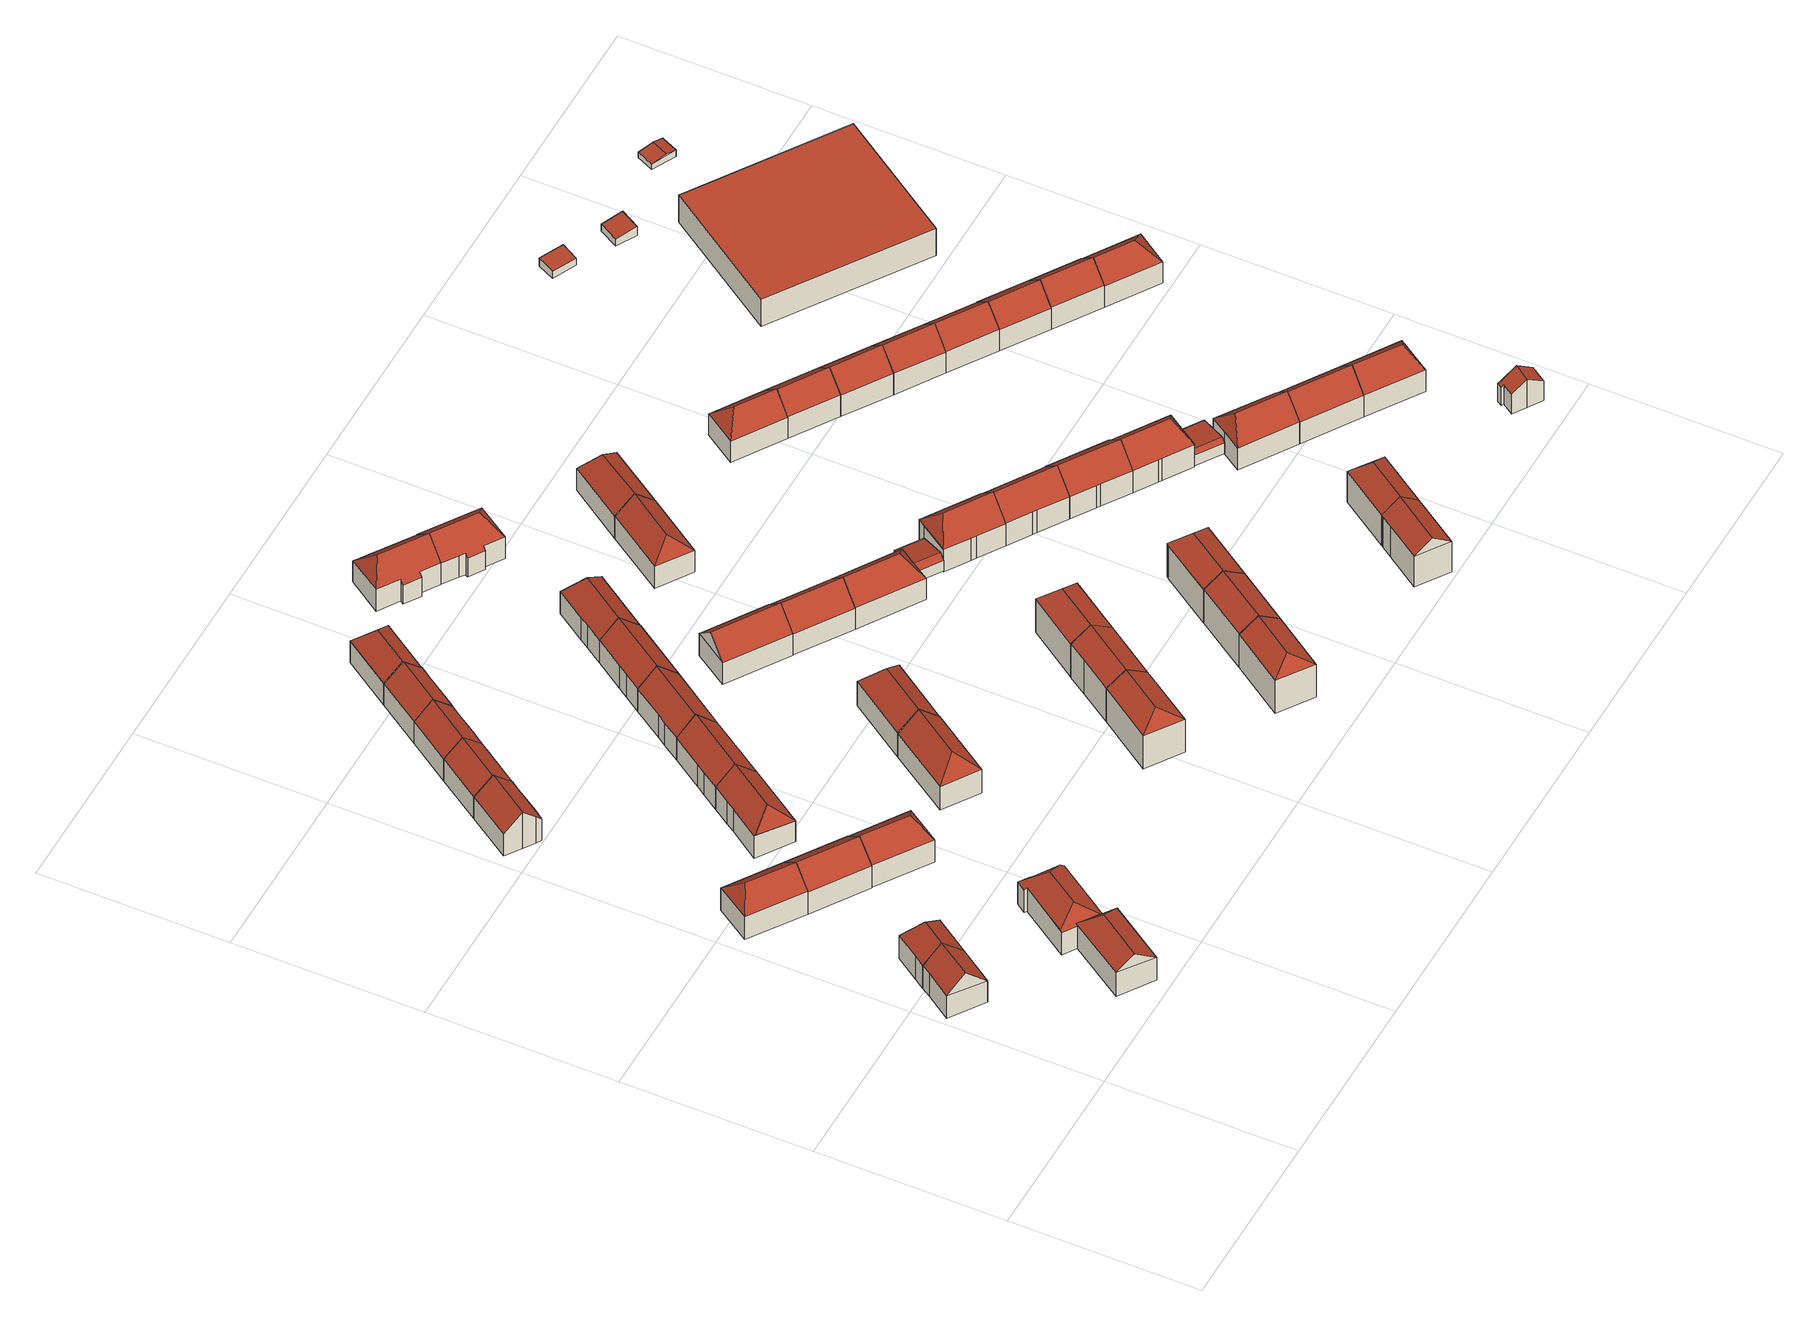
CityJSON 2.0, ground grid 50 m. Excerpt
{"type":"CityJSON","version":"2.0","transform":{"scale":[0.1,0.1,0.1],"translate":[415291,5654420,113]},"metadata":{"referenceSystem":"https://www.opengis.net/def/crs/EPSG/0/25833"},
"CityObjects":{
"building1":{"type":"Building","attributes":{"Dachtyp_tdc":"tdcFreeFormRoof","Gemeindeschluessel":14612000,"Dachneigung":43.19,"QualitaetDacherkennung":83,"Geometrietyp2DReferenz":"3000","measuredHeight":12.45,"function":"31001_9998","roofType":"5000"},"geometry":[{"type":"Solid","lod":"2","boundaries":[[[[0,1,2,3]],[[1,4,5,2]],[[4,6,7,5]],[[6,8,9,7]],[[8,10,11,9]],[[10,0,3,11]],[[10,8,12,13]],[[12,6,4,1,0,13]],[[0,10,13]],[[8,6,12]],[[3,2,5,7,9,11]]]],"semantics":{"surfaces":[{"type":"WallSurface"},{"type":"RoofSurface"},{"type":"GroundSurface"}],"values":[[0,0,0,0,0,0,1,1,0,0,2]]}}]},
"building2":{"type":"Building","attributes":{"Dachtyp_tdc":"tdcFreeFormRoof","Gemeindeschluessel":14612000,"Dachneigung":43.16,"QualitaetDacherkennung":84,"Geometrietyp2DReferenz":"3000","measuredHeight":12.58,"function":"31001_9998","roofType":"5000"},"geometry":[{"type":"Solid","lod":"2","boundaries":[[[[8,6,14,15]],[[6,16,17,14]],[[16,18,19,17]],[[18,20,21,19]],[[20,22,23,21]],[[22,8,15,23]],[[22,24,25]],[[25,24,20,18,16,6,12]],[[8,22,25,12]],[[6,8,12]],[[22,20,24]],[[15,14,17,19,21,23]]]],"semantics":{"surfaces":[{"type":"WallSurface"},{"type":"RoofSurface"},{"type":"GroundSurface"}],"values":[[0,0,0,0,0,0,1,1,1,0,0,2]]}}]},
"building3":{"type":"Building","attributes":{"Dachtyp_tdc":"tdcFreeFormRoof","Gemeindeschluessel":14612000,"Dachneigung":36.41,"QualitaetDacherkennung":85,"Geometrietyp2DReferenz":"3000","measuredHeight":11.75,"function":"31001_9998","roofType":"5000"},"geometry":[{"type":"Solid","lod":"2","boundaries":[[[[26,27,28,29]],[[27,30,31,28]],[[30,32,33,31]],[[32,34,35,33]],[[36,37,27,26]],[[36,26,34,38]],[[30,37,36,38,32]],[[30,27,37]],[[34,32,38]],[[35,29,28,31,33]],[[34,26,29,35]]]],"semantics":{"surfaces":[{"type":"WallSurface"},{"type":"RoofSurface"},{"type":"GroundSurface"}],"values":[[0,0,0,0,1,1,1,0,0,2,0]]}}]},
"building4":{"type":"Building","attributes":{"Dachtyp_tdc":"tdcHipAndGableRoof","Gemeindeschluessel":14612000,"Dachneigung":41.95,"QualitaetDacherkennung":60,"Geometrietyp2DReferenz":"3000","measuredHeight":12.26,"function":"31001_9998","roofType":"5000"},"geometry":[{"type":"Solid","lod":"2","boundaries":[[[[39,40,41,42]],[[40,43,44,41]],[[43,45,46,44]],[[45,39,42,46]],[[43,40,47]],[[39,45,48]],[[40,39,48,47]],[[45,43,47,48]],[[42,41,44,46]]]],"semantics":{"surfaces":[{"type":"WallSurface"},{"type":"RoofSurface"},{"type":"GroundSurface"}],"values":[[0,0,0,0,1,0,1,1,2]]}}]},
"building5":{"type":"Building","attributes":{"Dachtyp_tdc":"tdcFreeFormRoof","Gemeindeschluessel":14612000,"Dachneigung":36.05,"QualitaetDacherkennung":74,"Geometrietyp2DReferenz":"3000","measuredHeight":11.66,"function":"31001_9998","roofType":"5000"},"geometry":[{"type":"Solid","lod":"2","boundaries":[[[[49,50,51,52]],[[50,53,54,51]],[[53,55,28,54]],[[55,26,29,28]],[[26,56,57,29]],[[56,58,59,57]],[[58,60,61,59]],[[60,62,63,61]],[[62,64,65,63]],[[64,49,52,65]],[[50,49,64,66,67]],[[26,68,69,70,58,56]],[[64,62,60,70,69,66]],[[53,67,66,69,68,55]],[[53,50,67]],[[60,58,70]],[[26,55,68]],[[52,51,54,28,29,57,59,61,63,65]]]],"semantics":{"surfaces":[{"type":"WallSurface"},{"type":"RoofSurface"},{"type":"GroundSurface"}],"values":[[0,0,0,0,0,0,0,0,0,0,1,1,1,1,0,0,0,2]]}}]},
"building6":{"type":"Building","attributes":{"Dachtyp_tdc":"tdcGableRoof","Gemeindeschluessel":14612000,"Dachneigung":41.58,"QualitaetDacherkennung":78,"Geometrietyp2DReferenz":"3000","measuredHeight":12.24,"function":"31001_9998","roofType":"3100"},"geometry":[{"type":"Solid","lod":"2","boundaries":[[[[45,71,72,46]],[[71,73,74,72]],[[73,75,42,74]],[[75,45,46,42]],[[73,71,76]],[[45,75,48]],[[71,45,48,76]],[[75,73,76,48]],[[46,72,74,42]]]],"semantics":{"surfaces":[{"type":"WallSurface"},{"type":"RoofSurface"},{"type":"GroundSurface"}],"values":[[0,0,0,0,0,0,1,1,2]]}}]},
"building7":{"type":"Building","attributes":{"Dachtyp_tdc":"tdcGableRoof","Gemeindeschluessel":14612000,"Dachneigung":42.55,"QualitaetDacherkennung":78,"Geometrietyp2DReferenz":"3000","measuredHeight":11.86,"function":"31001_9998","roofType":"3100"},"geometry":[{"type":"Solid","lod":"2","boundaries":[[[[77,78,79,80]],[[78,81,82,79]],[[81,83,84,82]],[[83,85,86,84]],[[85,87,88,86]],[[87,89,90,88]],[[89,91,92,90]],[[91,93,94,92]],[[93,95,96,94]],[[95,77,80,96]],[[91,89,87,85]],[[85,83,81,78,77,95,93,91]],[[80,79,82,84,86,88,90,92,94,96]]]],"semantics":{"surfaces":[{"type":"WallSurface"},{"type":"RoofSurface"},{"type":"GroundSurface"}],"values":[[0,0,0,0,0,0,0,0,0,0,1,1,2]]}}]},
"building8":{"type":"Building","attributes":{"Dachtyp_tdc":"tdcHipAndGableRoof","Gemeindeschluessel":14612000,"Dachneigung":41.9,"QualitaetDacherkennung":60,"Geometrietyp2DReferenz":"3000","measuredHeight":12.21,"function":"31001_9998","roofType":"5000"},"geometry":[{"type":"Solid","lod":"2","boundaries":[[[[97,98,99,100]],[[98,101,102,99]],[[101,103,104,102]],[[103,97,100,104]],[[101,98,105]],[[97,103,106]],[[98,97,106,105]],[[103,101,105,106]],[[100,99,102,104]]]],"semantics":{"surfaces":[{"type":"WallSurface"},{"type":"RoofSurface"},{"type":"GroundSurface"}],"values":[[0,0,0,0,1,0,1,1,2]]}}]},
"building9":{"type":"Building","attributes":{"Dachtyp_tdc":"tdcFreeFormRoof","Gemeindeschluessel":14612000,"Dachneigung":42.4,"QualitaetDacherkennung":80,"Geometrietyp2DReferenz":"3000","measuredHeight":11.8,"function":"31001_9998","roofType":"5000"},"geometry":[{"type":"Solid","lod":"2","boundaries":[[[[107,93,94,96]],[[93,89,90,94]],[[89,108,109,90]],[[108,110,111,109]],[[110,112,113,111]],[[112,114,115,113]],[[114,107,96,115]],[[112,110,116,117,93,107,114]],[[117,116,108,89]],[[110,108,116]],[[89,93,117]],[[96,94,90,109,111,113,115]]]],"semantics":{"surfaces":[{"type":"WallSurface"},{"type":"RoofSurface"},{"type":"GroundSurface"}],"values":[[0,0,0,0,0,0,0,1,1,0,0,2]]}}]},
"building10":{"type":"Building","attributes":{"Dachtyp_tdc":"tdcFreeFormRoof","Gemeindeschluessel":14612000,"Dachneigung":44.13,"QualitaetDacherkennung":71,"Geometrietyp2DReferenz":"3000","measuredHeight":12.5,"function":"31001_9998","roofType":"5000"},"geometry":[{"type":"Solid","lod":"2","boundaries":[[[[118,119,120,121]],[[119,122,123,120]],[[122,124,125,123]],[[124,126,127,125]],[[128,122,119,118,129,130,131]],[[129,126,130]],[[124,122,128]],[[121,120,123,125,127,132]],[[126,129,132,127]],[[129,118,121,132]],[[126,131,130]],[[126,124,128,131]]]],"semantics":{"surfaces":[{"type":"WallSurface"},{"type":"RoofSurface"},{"type":"GroundSurface"}],"values":[[0,0,0,0,1,0,0,2,0,0,1,1]]}}]},
"building11":{"type":"Building","attributes":{"Dachtyp_tdc":"tdcFreeFormRoof","Gemeindeschluessel":14612000,"Dachneigung":41.99,"QualitaetDacherkennung":80,"Geometrietyp2DReferenz":"3000","measuredHeight":11.79,"function":"31001_9998","roofType":"5000"},"geometry":[{"type":"Solid","lod":"2","boundaries":[[[[110,133,109,111]],[[133,134,135,109]],[[134,136,137,135]],[[136,138,139,137]],[[138,140,141,139]],[[140,142,143,141]],[[142,110,111,143]],[[140,138,136,144,145,110,142]],[[145,144,134,133]],[[133,110,145]],[[136,134,144]],[[111,109,135,137,139,141,143]]]],"semantics":{"surfaces":[{"type":"WallSurface"},{"type":"RoofSurface"},{"type":"GroundSurface"}],"values":[[0,0,0,0,0,0,0,1,1,0,0,2]]}}]},
"building12":{"type":"Building","attributes":{"Dachtyp_tdc":"tdcFreeFormRoof","Gemeindeschluessel":14612000,"Dachneigung":44.69,"QualitaetDacherkennung":76,"Geometrietyp2DReferenz":"3000","measuredHeight":12.49,"function":"31001_9998","roofType":"5000"},"geometry":[{"type":"Solid","lod":"2","boundaries":[[[[146,147,148,149,122,128]],[[122,150,128]],[[151,147,146]],[[125,123,152,153,154,155]],[[150,151,146,128]],[[150,122,123,125]],[[122,149,152,123]],[[149,148,153,152]],[[148,147,154,153]],[[147,151,155,154]],[[151,150,125,155]]]],"semantics":{"surfaces":[{"type":"RoofSurface"},{"type":"WallSurface"},{"type":"GroundSurface"}],"values":[[0,1,1,2,0,1,1,1,1,1,1]]}}]},
"building13":{"type":"Building","attributes":{"Dachtyp_tdc":"tdcGableRoof","Gemeindeschluessel":14612000,"Dachneigung":42.99,"QualitaetDacherkennung":69,"Geometrietyp2DReferenz":"3000","measuredHeight":11.81,"function":"31001_9998","roofType":"3100"},"geometry":[{"type":"Solid","lod":"2","boundaries":[[[[156,157,158,159]],[[157,160,139,158]],[[160,161,137,139]],[[161,162,163,137]],[[162,134,135,163]],[[134,164,165,135]],[[164,166,167,165]],[[166,168,169,167]],[[168,170,171,169]],[[170,156,159,171]],[[166,164,134,162]],[[162,161,160,157,156,170,168,166]],[[159,158,139,137,163,135,165,167,169,171]]]],"semantics":{"surfaces":[{"type":"WallSurface"},{"type":"RoofSurface"},{"type":"GroundSurface"}],"values":[[0,0,0,0,0,0,0,0,0,0,1,1,2]]}}]},
"building14":{"type":"Building","attributes":{"Dachtyp_tdc":"tdcHipAndGableRoof","Gemeindeschluessel":14612000,"Dachneigung":44.06,"QualitaetDacherkennung":70,"Geometrietyp2DReferenz":"3000","measuredHeight":13.05,"function":"31001_9998","roofType":"5000"},"geometry":[{"type":"Solid","lod":"2","boundaries":[[[[172,173,174,175]],[[173,176,177,174]],[[176,178,179,177]],[[178,172,175,179]],[[176,173,180]],[[172,178,181]],[[173,172,181,180]],[[178,176,180,181]],[[175,174,177,179]]]],"semantics":{"surfaces":[{"type":"WallSurface"},{"type":"RoofSurface"},{"type":"GroundSurface"}],"values":[[0,0,0,0,1,0,1,1,2]]}}]},
"building15":{"type":"Building","attributes":{"Dachtyp_tdc":"tdcFreeFormRoof","Gemeindeschluessel":14612000,"Dachneigung":44.45,"QualitaetDacherkennung":88,"Geometrietyp2DReferenz":"3000","measuredHeight":12.43,"function":"31001_9998","roofType":"5000"},"geometry":[{"type":"Solid","lod":"2","boundaries":[[[[147,182,183,154]],[[182,184,185,183]],[[184,186,187,185]],[[186,188,189,187]],[[188,151,155,189]],[[151,147,154,155]],[[151,188,190,191]],[[190,186,184,182,147,191]],[[188,186,190]],[[147,151,191]],[[154,183,185,187,189,155]]]],"semantics":{"surfaces":[{"type":"WallSurface"},{"type":"RoofSurface"},{"type":"GroundSurface"}],"values":[[0,0,0,0,0,0,1,1,0,0,2]]}}]},
"building16":{"type":"Building","attributes":{"Dachtyp_tdc":"tdcFreeFormRoof","Gemeindeschluessel":14612000,"Dachneigung":43.06,"QualitaetDacherkennung":78,"Geometrietyp2DReferenz":"3000","measuredHeight":11.83,"function":"31001_9998","roofType":"5000"},"geometry":[{"type":"Solid","lod":"2","boundaries":[[[[192,193,169,171]],[[193,164,165,169]],[[164,194,195,165]],[[194,196,197,195]],[[196,198,199,197]],[[198,192,171,199]],[[194,200,196]],[[200,194,201]],[[202,200,201,164]],[[198,196,200,202,193,192]],[[194,164,201]],[[164,193,202]],[[171,169,165,195,197,199]]]],"semantics":{"surfaces":[{"type":"WallSurface"},{"type":"RoofSurface"},{"type":"GroundSurface"}],"values":[[0,0,0,0,0,0,1,1,1,1,0,0,2]]}}]},
"building17":{"type":"Building","attributes":{"Dachtyp_tdc":"tdcHipAndGableRoof","Gemeindeschluessel":14612000,"Dachneigung":44.48,"QualitaetDacherkennung":66,"Geometrietyp2DReferenz":"3000","measuredHeight":13.04,"function":"31001_9998","roofType":"5000"},"geometry":[{"type":"Solid","lod":"2","boundaries":[[[[203,204,205,179]],[[204,206,207,205]],[[206,208,175,207]],[[208,203,179,175]],[[206,204,209]],[[203,208,210]],[[204,203,210,209]],[[208,206,209,210]],[[179,205,207,175]]]],"semantics":{"surfaces":[{"type":"WallSurface"},{"type":"RoofSurface"},{"type":"GroundSurface"}],"values":[[0,0,0,0,1,0,1,1,2]]}}]},
"building18":{"type":"Building","attributes":{"Dachtyp_tdc":"tdcFreeFormRoof","Gemeindeschluessel":14612000,"Dachneigung":44.1,"QualitaetDacherkennung":76,"Geometrietyp2DReferenz":"3000","measuredHeight":12.41,"function":"31001_9998","roofType":"5000"},"geometry":[{"type":"Solid","lod":"2","boundaries":[[[[211,212,213,187]],[[212,214,215,213]],[[214,216,217,215]],[[216,218,219,217]],[[218,220,189,219]],[[220,211,187,189]],[[220,218,221,222]],[[221,216,214,212,211,222]],[[218,216,221]],[[211,220,222]],[[187,213,215,217,219,189]]]],"semantics":{"surfaces":[{"type":"WallSurface"},{"type":"RoofSurface"},{"type":"GroundSurface"}],"values":[[0,0,0,0,0,0,1,1,0,0,2]]}}]},
"building19":{"type":"Building","attributes":{"Dachtyp_tdc":"tdcHipAndGableRoof","Gemeindeschluessel":14612000,"Dachneigung":33.89,"QualitaetDacherkennung":87,"Geometrietyp2DReferenz":"3000","measuredHeight":14.54,"function":"31001_9998","roofType":"5000"},"geometry":[{"type":"Solid","lod":"2","boundaries":[[[[223,224,225,226]],[[224,227,228,225]],[[227,229,230,228]],[[224,223,231]],[[229,227,232]],[[223,229,232,231]],[[227,224,231,232]],[[230,226,225,228]],[[229,223,226,230]]]],"semantics":{"surfaces":[{"type":"WallSurface"},{"type":"RoofSurface"},{"type":"GroundSurface"}],"values":[[0,0,0,1,0,1,1,2,0]]}}]},
"building20":{"type":"Building","attributes":{"Dachtyp_tdc":"tdcGableRoof","Gemeindeschluessel":14612000,"Dachneigung":44.01,"QualitaetDacherkennung":66,"Geometrietyp2DReferenz":"3000","measuredHeight":12.33,"function":"31001_9998","roofType":"3100"},"geometry":[{"type":"Solid","lod":"2","boundaries":[[[[233,234,235,236]],[[234,237,238,235]],[[237,239,240,238]],[[239,233,236,240]],[[237,234,241]],[[233,239,242]],[[234,233,242,241]],[[239,237,241,242]],[[236,235,238,240]]]],"semantics":{"surfaces":[{"type":"WallSurface"},{"type":"RoofSurface"},{"type":"GroundSurface"}],"values":[[0,0,0,0,0,0,1,1,2]]}}]},
"building21":{"type":"Building","attributes":{"Dachtyp_tdc":"tdcHipAndGableRoof","Gemeindeschluessel":14612000,"Dachneigung":44.65,"QualitaetDacherkennung":74,"Geometrietyp2DReferenz":"3000","measuredHeight":12.46,"function":"31001_9998","roofType":"5000"},"geometry":[{"type":"Solid","lod":"2","boundaries":[[[[243,244,245,217]],[[244,246,247,245]],[[246,248,249,247]],[[248,250,251,249]],[[250,252,219,251]],[[252,253,254,219]],[[253,243,217,254]],[[250,248,255]],[[248,246,244,243,253,255]],[[253,252,250,255]],[[217,245,247,249,251,219,254]]]],"semantics":{"surfaces":[{"type":"WallSurface"},{"type":"RoofSurface"},{"type":"GroundSurface"}],"values":[[0,0,0,0,0,0,0,1,1,1,2]]}}]},
"building22":{"type":"Building","attributes":{"Dachtyp_tdc":"tdcFreeFormRoof","Gemeindeschluessel":14612000,"Dachneigung":33.87,"QualitaetDacherkennung":87,"Geometrietyp2DReferenz":"3000","measuredHeight":14.52,"function":"31001_9998","roofType":"5000"},"geometry":[{"type":"Solid","lod":"2","boundaries":[[[[229,256,228,230]],[[256,257,258,228]],[[257,259,260,258]],[[259,261,262,260]],[[261,229,230,262]],[[229,261,263,232]],[[263,259,257,256,232]],[[256,229,232]],[[261,259,263]],[[230,228,258,260,262]]]],"semantics":{"surfaces":[{"type":"WallSurface"},{"type":"RoofSurface"},{"type":"GroundSurface"}],"values":[[0,0,0,0,0,1,1,0,0,2]]}}]},
"building23":{"type":"Building","attributes":{"Dachtyp_tdc":"tdcHipAndGableRoof","Gemeindeschluessel":14612000,"Dachneigung":43.8,"QualitaetDacherkennung":72,"Geometrietyp2DReferenz":"3000","measuredHeight":12.17,"function":"31001_9998","roofType":"5000"},"geometry":[{"type":"Solid","lod":"2","boundaries":[[[[264,265,266,267]],[[265,268,269,266]],[[268,270,271,269]],[[270,272,273,271]],[[272,274,275,273]],[[274,276,277,275]],[[276,278,279,277]],[[278,280,281,279]],[[280,264,267,281]],[[276,274,282]],[[274,272,270,268,265,264,280,282]],[[280,278,276,282]],[[267,266,269,271,273,275,277,279,281]]]],"semantics":{"surfaces":[{"type":"WallSurface"},{"type":"RoofSurface"},{"type":"GroundSurface"}],"values":[[0,0,0,0,0,0,0,0,0,1,1,1,2]]}}]},
"building24":{"type":"Building","attributes":{"Dachtyp_tdc":"tdcGableRoof","Gemeindeschluessel":14612000,"Dachneigung":44.28,"QualitaetDacherkennung":80,"Geometrietyp2DReferenz":"3000","measuredHeight":12.27,"function":"31001_9998","roofType":"3100"},"geometry":[{"type":"Solid","lod":"2","boundaries":[[[[283,284,285,286]],[[284,287,288,285]],[[287,289,290,288]],[[289,283,286,290]],[[287,284,291]],[[283,289,292]],[[284,283,292,291]],[[289,287,291,292]],[[286,285,288,290]]]],"semantics":{"surfaces":[{"type":"WallSurface"},{"type":"RoofSurface"},{"type":"GroundSurface"}],"values":[[0,0,0,0,0,0,1,1,2]]}}]},
"building25":{"type":"Building","attributes":{"Dachtyp_tdc":"tdcHipAndGableRoof","Gemeindeschluessel":14612000,"Dachneigung":34.09,"QualitaetDacherkennung":87,"Geometrietyp2DReferenz":"3000","measuredHeight":14.57,"function":"31001_9998","roofType":"5000"},"geometry":[{"type":"Solid","lod":"2","boundaries":[[[[293,294,295,296]],[[294,297,298,295]],[[297,299,300,298]],[[299,293,296,300]],[[297,294,301]],[[293,299,302]],[[294,293,302,301]],[[299,297,301,302]],[[296,295,298,300]]]],"semantics":{"surfaces":[{"type":"WallSurface"},{"type":"RoofSurface"},{"type":"GroundSurface"}],"values":[[0,0,0,0,1,0,1,1,2]]}}]},
"building26":{"type":"Building","attributes":{"Dachtyp_tdc":"tdcHipAndGableRoof","Gemeindeschluessel":14612000,"Dachneigung":33.79,"QualitaetDacherkennung":78,"Geometrietyp2DReferenz":"3000","measuredHeight":14.43,"function":"31001_9998","roofType":"5000"},"geometry":[{"type":"Solid","lod":"2","boundaries":[[[[303,261,304,305]],[[261,306,307,304]],[[303,308,309]],[[306,261,310]],[[308,306,310,309]],[[261,303,309,310]],[[307,311,305,304]],[[306,308,311,307]],[[308,303,305,311]]]],"semantics":{"surfaces":[{"type":"WallSurface"},{"type":"RoofSurface"},{"type":"GroundSurface"}],"values":[[0,0,1,0,1,1,2,0,0]]}}]},
"building27":{"type":"Building","attributes":{"Dachtyp_tdc":"tdcHipAndGableRoof","Gemeindeschluessel":14612000,"Dachneigung":43.81,"QualitaetDacherkennung":78,"Geometrietyp2DReferenz":"3000","measuredHeight":12.21,"function":"31001_9998","roofType":"5000"},"geometry":[{"type":"Solid","lod":"2","boundaries":[[[[312,313,314,315]],[[313,316,317,314]],[[316,318,267,317]],[[318,319,320,267]],[[319,321,279,320]],[[321,322,323,279]],[[322,324,325,323]],[[324,326,327,325]],[[326,328,329,327]],[[328,312,315,329]],[[324,322,330]],[[322,321,319,330]],[[319,318,316,313,312,328,326,324,330]],[[315,314,317,267,320,279,323,325,327,329]]]],"semantics":{"surfaces":[{"type":"WallSurface"},{"type":"RoofSurface"},{"type":"GroundSurface"}],"values":[[0,0,0,0,0,0,0,0,0,0,1,1,1,2]]}}]},
"building28":{"type":"Building","attributes":{"Dachtyp_tdc":"tdcFreeFormRoof","Gemeindeschluessel":14612000,"Dachneigung":43.79,"QualitaetDacherkennung":69,"Geometrietyp2DReferenz":"3000","measuredHeight":12.24,"function":"31001_9998","roofType":"5000"},"geometry":[{"type":"Solid","lod":"2","boundaries":[[[[331,289,290,286]],[[289,332,333,290]],[[332,334,335,333]],[[334,336,337,335]],[[336,331,286,337]],[[334,332,338,336]],[[338,332,289,339]],[[286,290,333,335,337]],[[336,338,339,331]],[[289,331,339]]]],"semantics":{"surfaces":[{"type":"WallSurface"},{"type":"RoofSurface"},{"type":"GroundSurface"}],"values":[[0,0,0,0,0,1,1,2,1,0]]}}]},
"building29":{"type":"Building","attributes":{"Dachtyp_tdc":"tdcGableRoof","Gemeindeschluessel":14612000,"Dachneigung":33.97,"QualitaetDacherkennung":88,"Geometrietyp2DReferenz":"3000","measuredHeight":14.55,"function":"31001_9998","roofType":"3100"},"geometry":[{"type":"Solid","lod":"2","boundaries":[[[[340,341,342,300]],[[341,343,344,342]],[[343,293,296,344]],[[343,341,345]],[[340,293,302]],[[341,340,302,345]],[[293,343,345,302]],[[300,342,344,296]],[[293,340,300,296]]]],"semantics":{"surfaces":[{"type":"WallSurface"},{"type":"RoofSurface"},{"type":"GroundSurface"}],"values":[[0,0,0,0,0,1,1,2,0]]}}]},
"building30":{"type":"Building","attributes":{"Dachtyp_tdc":"tdcHipAndGableRoof","Gemeindeschluessel":14612000,"Dachneigung":43.42,"QualitaetDacherkennung":80,"Geometrietyp2DReferenz":"3000","measuredHeight":12.28,"function":"31001_9998","roofType":"5000"},"geometry":[{"type":"Solid","lod":"2","boundaries":[[[[346,347,348,349]],[[347,350,351,348]],[[350,352,353,351]],[[352,346,349,353]],[[350,347,354]],[[346,352,355]],[[347,346,355,354]],[[352,350,354,355]],[[349,348,351,353]]]],"semantics":{"surfaces":[{"type":"WallSurface"},{"type":"RoofSurface"},{"type":"GroundSurface"}],"values":[[0,0,0,0,1,0,1,1,2]]}}]},
"building31":{"type":"Building","attributes":{"Dachtyp_tdc":"tdcGableRoof","Gemeindeschluessel":14612000,"Dachneigung":12.77,"QualitaetDacherkennung":44,"Geometrietyp2DReferenz":"3000","measuredHeight":4.79,"function":"31001_9998","roofType":"3100"},"geometry":[{"type":"Solid","lod":"2","boundaries":[[[[356,357,358,359]],[[357,360,361,358]],[[360,362,363,361]],[[362,364,365,363]],[[364,366,367,365]],[[366,368,369,367]],[[368,356,359,369]],[[364,362,360,357,356]],[[356,368,366,364]],[[359,358,361,363,365,367,369]]]],"semantics":{"surfaces":[{"type":"WallSurface"},{"type":"RoofSurface"},{"type":"GroundSurface"}],"values":[[0,0,0,0,0,0,0,1,1,2]]}}]},
"building32":{"type":"Building","attributes":{"Dachtyp_tdc":"tdcFreeFormRoof","Gemeindeschluessel":14612000,"Dachneigung":34.35,"QualitaetDacherkennung":86,"Geometrietyp2DReferenz":"3000","measuredHeight":14.55,"function":"31001_9998","roofType":"5000"},"geometry":[{"type":"Solid","lod":"2","boundaries":[[[[370,371,372,373]],[[371,374,375,372]],[[374,343,344,375]],[[343,376,342,344]],[[376,370,373,342]],[[374,377,378]],[[377,379,380,381,378]],[[374,378,381,343]],[[343,381,380,376]],[[376,380,379,370]],[[370,379,377,371]],[[371,377,374]],[[373,372,375,344,342]]]],"semantics":{"surfaces":[{"type":"WallSurface"},{"type":"RoofSurface"},{"type":"GroundSurface"}],"values":[[0,0,0,0,0,1,1,1,0,0,0,0,2]]}}]},
"building33":{"type":"Building","attributes":{"Dachtyp_tdc":"tdcHipAndGableRoof","Gemeindeschluessel":14612000,"Dachneigung":43.22,"QualitaetDacherkennung":81,"Geometrietyp2DReferenz":"3000","measuredHeight":12.19,"function":"31001_9998","roofType":"5000"},"geometry":[{"type":"Solid","lod":"2","boundaries":[[[[382,383,384,353]],[[383,385,386,384]],[[385,346,349,386]],[[346,382,353,349]],[[385,383,387]],[[382,346,355]],[[383,382,355,387]],[[346,385,387,355]],[[353,384,386,349]]]],"semantics":{"surfaces":[{"type":"WallSurface"},{"type":"RoofSurface"},{"type":"GroundSurface"}],"values":[[0,0,0,0,1,0,1,1,2]]}}]},
"building34":{"type":"Building","attributes":{"Dachtyp_tdc":"tdcFreeFormRoof","Gemeindeschluessel":14612000,"Dachneigung":43.49,"QualitaetDacherkennung":65,"Geometrietyp2DReferenz":"3000","measuredHeight":12.65,"function":"31001_9998","roofType":"5000"},"geometry":[{"type":"Solid","lod":"2","boundaries":[[[[388,389,390,391]],[[389,392,393,390]],[[392,394,395,393]],[[394,396,397,395]],[[396,398,399,397]],[[398,400,401,399]],[[400,388,391,401]],[[402,388,400,403]],[[394,392,404,402,403,398,396]],[[404,389,388,402]],[[392,389,404]],[[400,398,403]],[[391,390,393,395,397,399,401]]]],"semantics":{"surfaces":[{"type":"WallSurface"},{"type":"RoofSurface"},{"type":"GroundSurface"}],"values":[[0,0,0,0,0,0,0,1,1,1,0,0,2]]}}]},
"building35":{"type":"Building","attributes":{"Dachtyp_tdc":"tdcGableRoof","Gemeindeschluessel":14612000,"Dachneigung":43.72,"QualitaetDacherkennung":67,"Geometrietyp2DReferenz":"3000","measuredHeight":12.7,"function":"31001_9998","roofType":"3100"},"geometry":[{"type":"Solid","lod":"2","boundaries":[[[[405,406,407,408]],[[406,409,410,407]],[[409,411,412,410]],[[411,413,393,412]],[[413,414,390,393]],[[414,405,408,390]],[[414,415,416,405]],[[413,411,409,406,416,415]],[[405,416,406]],[[413,415,414]],[[408,407,410,412,393,390]]]],"semantics":{"surfaces":[{"type":"WallSurface"},{"type":"RoofSurface"},{"type":"GroundSurface"}],"values":[[0,0,0,0,0,0,1,1,0,0,2]]}}]},
"building36":{"type":"Building","attributes":{"Dachtyp_tdc":"tdcFreeFormRoof","Gemeindeschluessel":14612000,"Dachneigung":36.73,"QualitaetDacherkennung":89,"Geometrietyp2DReferenz":"3000","measuredHeight":13.66,"function":"31001_9998","roofType":"5000"},"geometry":[{"type":"Solid","lod":"2","boundaries":[[[[417,418,419,420]],[[418,421,422,419]],[[421,423,424,422]],[[423,425,426,424]],[[425,427,428,426]],[[427,417,420,428]],[[427,425,429,430]],[[429,423,421,418,417,430]],[[425,423,429]],[[417,427,430]],[[420,419,422,424,426,428]]]],"semantics":{"surfaces":[{"type":"WallSurface"},{"type":"RoofSurface"},{"type":"GroundSurface"}],"values":[[0,0,0,0,0,0,1,1,0,0,2]]}}]},
"building37":{"type":"Building","attributes":{"Dachtyp_tdc":"tdcGableRoof","Gemeindeschluessel":14612000,"Dachneigung":43.91,"QualitaetDacherkennung":66,"Geometrietyp2DReferenz":"3000","measuredHeight":12.71,"function":"31001_9998","roofType":"3100"},"geometry":[{"type":"Solid","lod":"2","boundaries":[[[[431,432,407,433]],[[432,416,434,407]],[[416,435,408,434]],[[435,436,437,408]],[[436,438,439,437]],[[438,440,441,439]],[[440,442,443,441]],[[442,431,433,443]],[[438,436,435,416]],[[416,432,431,442,440,438]],[[433,407,434,408,437,439,441,443]]]],"semantics":{"surfaces":[{"type":"WallSurface"},{"type":"RoofSurface"},{"type":"GroundSurface"}],"values":[[0,0,0,0,0,0,0,0,1,1,2]]}}]},
"building38":{"type":"Building","attributes":{"Dachtyp_tdc":"tdcHipAndGableRoof","Gemeindeschluessel":14612000,"Dachneigung":36.6,"QualitaetDacherkennung":90,"Geometrietyp2DReferenz":"3000","measuredHeight":13.65,"function":"31001_9998","roofType":"5000"},"geometry":[{"type":"Solid","lod":"2","boundaries":[[[[423,444,445,424]],[[444,446,447,445]],[[446,425,426,447]],[[425,423,424,426]],[[446,444,448]],[[423,425,429]],[[444,423,429,448]],[[425,446,448,429]],[[424,445,447,426]]]],"semantics":{"surfaces":[{"type":"WallSurface"},{"type":"RoofSurface"},{"type":"GroundSurface"}],"values":[[0,0,0,0,1,0,1,1,2]]}}]},
"building39":{"type":"Building","attributes":{"Dachtyp_tdc":"tdcHipAndGableRoof","Gemeindeschluessel":14612000,"Dachneigung":43.63,"QualitaetDacherkennung":63,"Geometrietyp2DReferenz":"3000","measuredHeight":11.83,"function":"31001_9998","roofType":"5000"},"geometry":[{"type":"Solid","lod":"2","boundaries":[[[[449,450,451,452]],[[450,453,454,451]],[[453,455,456,454]],[[453,450,457]],[[449,455,458]],[[450,449,458,457]],[[455,453,457,458]],[[452,451,454,456]],[[455,449,452,456]]]],"semantics":{"surfaces":[{"type":"WallSurface"},{"type":"RoofSurface"},{"type":"GroundSurface"}],"values":[[0,0,0,1,0,1,1,2,0]]}}]},
"building40":{"type":"Building","attributes":{"Dachtyp_tdc":"tdcFreeFormRoof","Gemeindeschluessel":14612000,"Dachneigung":43.95,"QualitaetDacherkennung":67,"Geometrietyp2DReferenz":"3000","measuredHeight":12.7,"function":"31001_9998","roofType":"5000"},"geometry":[{"type":"Solid","lod":"2","boundaries":[[[[440,459,437,441]],[[459,460,461,437]],[[460,462,463,461]],[[462,464,465,463]],[[464,466,467,465]],[[466,468,469,467]],[[468,440,441,469]],[[462,470,471,472]],[[471,470,460,459,438]],[[464,472,471,438,440,468,466]],[[459,440,438]],[[464,462,472]],[[462,460,470]],[[441,437,461,463,465,467,469]]]],"semantics":{"surfaces":[{"type":"WallSurface"},{"type":"RoofSurface"},{"type":"GroundSurface"}],"values":[[0,0,0,0,0,0,0,1,1,1,0,0,0,2]]}}]},
"building41":{"type":"Building","attributes":{"Dachtyp_tdc":"tdcGableRoof","Gemeindeschluessel":14612000,"Dachneigung":42.55,"QualitaetDacherkennung":63,"Geometrietyp2DReferenz":"3000","measuredHeight":11.84,"function":"31001_9998","roofType":"3100"},"geometry":[{"type":"Solid","lod":"2","boundaries":[[[[473,474,475,456]],[[474,476,477,475]],[[476,478,452,477]],[[478,473,456,452]],[[476,474,479]],[[473,478,480]],[[474,473,480,479]],[[478,476,479,480]],[[456,475,477,452]]]],"semantics":{"surfaces":[{"type":"WallSurface"},{"type":"RoofSurface"},{"type":"GroundSurface"}],"values":[[0,0,0,0,0,0,1,1,2]]}}]},
"building42":{"type":"Building","attributes":{"Dachtyp_tdc":"tdcGableRoof","Gemeindeschluessel":14612000,"Dachneigung":10.1,"QualitaetDacherkennung":44,"Geometrietyp2DReferenz":"3000","measuredHeight":4.63,"function":"31001_9998","roofType":"3100"},"geometry":[{"type":"Solid","lod":"2","boundaries":[[[[481,482,483,484]],[[482,485,486,483]],[[485,487,488,486]],[[487,489,490,488]],[[489,491,492,490]],[[491,493,494,492]],[[493,481,484,494]],[[489,487,485,482]],[[482,481,493,491,489]],[[484,483,486,488,490,492,494]]]],"semantics":{"surfaces":[{"type":"WallSurface"},{"type":"RoofSurface"},{"type":"GroundSurface"}],"values":[[0,0,0,0,0,0,0,1,1,2]]}}]},
"building43":{"type":"Building","attributes":{"Gemeindeschluessel":14612000,"Dachtyp_tdc":"tdcHipAndGableRoof","Dachneigung":43.52,"QualitaetDacherkennung":58,"Geometrietyp2DReferenz":"3000","measuredHeight":12.4,"function":"31001_9998","roofType":"5000"},"geometry":[{"type":"Solid","lod":"2","boundaries":[[[[495,496,497,498]],[[496,499,500,497]],[[499,501,502,500]],[[501,503,504,502]],[[503,495,498,504]],[[505,506,495,507]],[[503,508,507,495]],[[505,507,508,509]],[[499,505,509,501]],[[501,509,508,503]],[[496,506,505,499]],[[495,506,496]],[[498,497,500,502,504]]]],"semantics":{"surfaces":[{"type":"WallSurface"},{"type":"RoofSurface"},{"type":"GroundSurface"}],"values":[[0,0,0,0,0,1,1,1,0,0,0,0,2]]}}]},
"building44":{"type":"Building","attributes":{"Dachtyp_tdc":"tdcGableRoof","Gemeindeschluessel":14612000,"Dachneigung":43.45,"QualitaetDacherkennung":68,"Geometrietyp2DReferenz":"3000","measuredHeight":11.84,"function":"31001_9998","roofType":"3100"},"geometry":[{"type":"Solid","lod":"2","boundaries":[[[[510,511,512,475]],[[511,513,514,512]],[[513,515,477,514]],[[515,510,475,477]],[[513,511,516]],[[510,515,517]],[[511,510,517,516]],[[515,513,516,517]],[[475,512,514,477]]]],"semantics":{"surfaces":[{"type":"WallSurface"},{"type":"RoofSurface"},{"type":"GroundSurface"}],"values":[[0,0,0,0,0,0,1,1,2]]}}]},
"building45":{"type":"Building","attributes":{"Dachtyp_tdc":"tdcGableRoof","Gemeindeschluessel":14612000,"Dachneigung":43.39,"QualitaetDacherkennung":69,"Geometrietyp2DReferenz":"3000","measuredHeight":11.83,"function":"31001_9998","roofType":"3100"},"geometry":[{"type":"Solid","lod":"2","boundaries":[[[[511,518,519,512]],[[518,520,521,519]],[[520,513,514,521]],[[513,511,512,514]],[[520,518,522]],[[511,513,523]],[[518,511,523,522]],[[513,520,522,523]],[[512,519,521,514]]]],"semantics":{"surfaces":[{"type":"WallSurface"},{"type":"RoofSurface"},{"type":"GroundSurface"}],"values":[[0,0,0,0,0,0,1,1,2]]}}]},
"building46":{"type":"Building","attributes":{"Dachtyp_tdc":"tdcGableRoof","Gemeindeschluessel":14612000,"Dachneigung":43.85,"QualitaetDacherkennung":86,"Geometrietyp2DReferenz":"3000","measuredHeight":12.37,"function":"31001_9998","roofType":"3100"},"geometry":[{"type":"Solid","lod":"2","boundaries":[[[[501,524,525,502]],[[524,526,527,525]],[[526,528,504,527]],[[528,501,502,504]],[[526,524,529]],[[501,528,530]],[[524,501,530,529]],[[528,526,529,530]],[[502,525,527,504]]]],"semantics":{"surfaces":[{"type":"WallSurface"},{"type":"RoofSurface"},{"type":"GroundSurface"}],"values":[[0,0,0,0,0,0,1,1,2]]}}]},
"building47":{"type":"Building","attributes":{"Dachtyp_tdc":"tdcGableRoof","Gemeindeschluessel":14612000,"Dachneigung":44.16,"QualitaetDacherkennung":68,"Geometrietyp2DReferenz":"3000","measuredHeight":11.86,"function":"31001_9998","roofType":"3100"},"geometry":[{"type":"Solid","lod":"2","boundaries":[[[[518,531,532,519]],[[531,533,534,532]],[[533,535,521,534]],[[535,518,519,521]],[[533,531,536]],[[518,535,522]],[[531,518,522,536]],[[535,533,536,522]],[[519,532,534,521]]]],"semantics":{"surfaces":[{"type":"WallSurface"},{"type":"RoofSurface"},{"type":"GroundSurface"}],"values":[[0,0,0,0,0,0,1,1,2]]}}]},
"building48":{"type":"Building","attributes":{"Dachtyp_tdc":"tdcHipAndGableRoof","Gemeindeschluessel":14612000,"Dachneigung":43.87,"QualitaetDacherkennung":67,"Geometrietyp2DReferenz":"3000","measuredHeight":12.33,"function":"31001_9998","roofType":"5000"},"geometry":[{"type":"Solid","lod":"2","boundaries":[[[[524,537,538,525]],[[537,539,540,538]],[[539,526,527,540]],[[526,524,525,527]],[[539,537,541]],[[524,526,529]],[[537,524,529,541]],[[526,539,541,529]],[[525,538,540,527]]]],"semantics":{"surfaces":[{"type":"WallSurface"},{"type":"RoofSurface"},{"type":"GroundSurface"}],"values":[[0,0,0,0,1,0,1,1,2]]}}]},
"building49":{"type":"Building","attributes":{"Dachtyp_tdc":"tdcGableRoof","Gemeindeschluessel":14612000,"Dachneigung":33.72,"QualitaetDacherkennung":80,"Geometrietyp2DReferenz":"3000","measuredHeight":9.25,"function":"31001_9998","roofType":"3100"},"geometry":[{"type":"Solid","lod":"2","boundaries":[[[[542,543,544,545]],[[543,546,547,544]],[[546,548,549,547]],[[548,550,551,549]],[[550,552,553,551]],[[552,554,555,553]],[[554,556,557,555]],[[556,558,559,557]],[[552,550,548,546,543,542,558]],[[558,556,554,552]],[[559,545,544,547,549,551,553,555,557]],[[558,542,545,559]]]],"semantics":{"surfaces":[{"type":"WallSurface"},{"type":"RoofSurface"},{"type":"GroundSurface"}],"values":[[0,0,0,0,0,0,0,0,1,1,2,0]]}}]},
"building50":{"type":"Building","attributes":{"Dachtyp_tdc":"tdcGableRoof","Gemeindeschluessel":14612000,"Dachneigung":42.37,"QualitaetDacherkennung":68,"Geometrietyp2DReferenz":"3000","measuredHeight":11.84,"function":"31001_9998","roofType":"3100"},"geometry":[{"type":"Solid","lod":"2","boundaries":[[[[560,561,562,532]],[[561,563,564,562]],[[563,565,534,564]],[[565,560,532,534]],[[563,561,566]],[[560,565,567]],[[561,560,567,566]],[[565,563,566,567]],[[532,562,564,534]]]],"semantics":{"surfaces":[{"type":"WallSurface"},{"type":"RoofSurface"},{"type":"GroundSurface"}],"values":[[0,0,0,0,0,0,1,1,2]]}}]},
"building51":{"type":"Building","attributes":{"Dachtyp_tdc":"tdcPolyFlatRoof","Gemeindeschluessel":14612000,"Dachneigung":5.75,"QualitaetDacherkennung":74,"Geometrietyp2DReferenz":"3000","measuredHeight":2.7,"function":"31001_9998","roofType":"2100"},"geometry":[{"type":"Solid","lod":"2","boundaries":[[[[568,569,570,571]],[[569,572,573,570]],[[572,574,575,573]],[[574,568,571,575]],[[574,572,569,568]],[[571,570,573,575]]]],"semantics":{"surfaces":[{"type":"WallSurface"},{"type":"RoofSurface"},{"type":"GroundSurface"}],"values":[[0,0,0,0,1,2]]}}]},
"building52":{"type":"Building","attributes":{"Dachtyp_tdc":"tdcGableRoof","Gemeindeschluessel":14612000,"Dachneigung":43.11,"QualitaetDacherkennung":60,"Geometrietyp2DReferenz":"3000","measuredHeight":11.85,"function":"31001_9998","roofType":"3100"},"geometry":[{"type":"Solid","lod":"2","boundaries":[[[[576,577,578,562]],[[577,579,580,578]],[[579,581,564,580]],[[581,576,562,564]],[[579,577,582]],[[576,581,583]],[[577,576,583,582]],[[581,579,582,583]],[[562,578,580,564]]]],"semantics":{"surfaces":[{"type":"WallSurface"},{"type":"RoofSurface"},{"type":"GroundSurface"}],"values":[[0,0,0,0,0,0,1,1,2]]}}]},
"building53":{"type":"Building","attributes":{"Dachtyp_tdc":"tdcPolyFlatRoof","Gemeindeschluessel":14612000,"Dachneigung":7.33,"QualitaetDacherkennung":61,"Geometrietyp2DReferenz":"3000","measuredHeight":2.99,"function":"31001_9998","roofType":"2100"},"geometry":[{"type":"Solid","lod":"2","boundaries":[[[[584,585,586,587]],[[585,588,589,586]],[[588,590,591,589]],[[590,584,587,591]],[[590,588,585,584]],[[587,586,589,591]]]],"semantics":{"surfaces":[{"type":"WallSurface"},{"type":"RoofSurface"},{"type":"GroundSurface"}],"values":[[0,0,0,0,1,2]]}}]},
"building54":{"type":"Building","attributes":{"Dachtyp_tdc":"tdcHipAndGableRoof","Gemeindeschluessel":14612000,"Dachneigung":43.48,"QualitaetDacherkennung":70,"Geometrietyp2DReferenz":"3000","measuredHeight":11.82,"function":"31001_9998","roofType":"5000"},"geometry":[{"type":"Solid","lod":"2","boundaries":[[[[592,593,594,578]],[[593,595,596,594]],[[595,597,580,596]],[[597,592,578,580]],[[595,593,598]],[[592,597,599]],[[593,592,599,598]],[[597,595,598,599]],[[578,594,596,580]]]],"semantics":{"surfaces":[{"type":"WallSurface"},{"type":"RoofSurface"},{"type":"GroundSurface"}],"values":[[0,0,0,0,1,0,1,1,2]]}}]},
"building55":{"type":"Building","attributes":{"Dachtyp_tdc":"tdcPolyFlatRoof","Gemeindeschluessel":14612000,"Dachneigung":0,"QualitaetDacherkennung":84,"Geometrietyp2DReferenz":"3000","measuredHeight":8.96,"function":"31001_3211","roofType":"1000"},"geometry":[{"type":"Solid","lod":"2","boundaries":[[[[600,601,602,603]],[[601,604,605,602]],[[604,606,607,605]],[[606,600,603,607]],[[606,604,601,600]],[[603,602,605,607]]]],"semantics":{"surfaces":[{"type":"WallSurface"},{"type":"RoofSurface"},{"type":"GroundSurface"}],"values":[[0,0,0,0,1,2]]}}]},
"building56":{"type":"Building","attributes":{"Dachtyp_tdc":"tdcGableRoof","Gemeindeschluessel":14612000,"Dachneigung":10.41,"QualitaetDacherkennung":81,"Geometrietyp2DReferenz":"3000","measuredHeight":2.56,"function":"31001_9998","roofType":"3100"},"geometry":[{"type":"Solid","lod":"2","boundaries":[[[[608,609,610,611]],[[609,612,613,610]],[[612,614,615,613]],[[614,608,611,615]],[[612,609,616]],[[608,614,617]],[[609,608,617,616]],[[614,612,616,617]],[[611,610,613,615]]]],"semantics":{"surfaces":[{"type":"WallSurface"},{"type":"RoofSurface"},{"type":"GroundSurface"}],"values":[[0,0,0,0,0,0,1,1,2]]}}]}
},
"vertices":[
[10,410,90],[55,477,90],[55,477,15],[10,410,15],[72,503,90],[72,503,15],[81,497,100],[81,497,15],[162,442,85],[162,442,15],[99,350,85],[99,350,15],[113,475,140],[51,382,140],
[81,497,14],[162,442,14],[72,503,89],[72,503,14],[91,531,89],[91,531,14],[134,595,89],[134,595,14],[224,535,85],[224,535,14],[134,595,90],[156,539,140],
[350,247,91],[408,207,89],[408,207,12],[350,247,12],[439,186,87],[439,186,12],[338,34,87],[338,34,12],[249,94,92],[249,94,12],[369,186,129],[438,187,87],[290,66,129],
[167,846,89],[29,940,89],[29,940,14],[167,846,14],[90,1032,86],[90,1032,14],[229,938,87],[229,938,14],[87,967,136],[198,892,136],
[441,411,85],[437,405,92],[437,405,12],[441,411,12],[508,356,85],[508,356,12],[408,207,85],[348,243,85],[348,243,12],[313,266,85],[313,266,12],[402,399,90],[402,399,12],[396,403,85],[396,403,12],[414,429,85],[414,429,12],[437,358,129],[499,362,93],[402,211,90],[375,266,129],[316,270,90],
[369,844,87],[369,844,14],[308,752,87],[308,752,14],[167,846,87],[338,798,136],
[163,1588,87],[121,1524,87],[121,1524,15],[163,1588,15],[104,1499,87],[104,1499,15],[92,1508,100],[92,1508,15],[62,1528,134],[62,1528,15],[20,1556,87],[20,1556,15],[97,1671,87],[97,1671,15],[139,1642,134],[139,1642,15],[169,1622,100],[169,1622,15],[181,1614,87],[181,1614,15],
[369,844,86],[508,751,86],[508,751,15],[369,844,15],[447,659,88],[447,659,15],[308,752,88],[308,752,15],[450,723,137],[338,798,137],
[181,1614,86],[175,1787,87],[175,1787,15],[259,1731,87],[259,1731,15],[241,1704,87],[241,1704,15],[200,1642,87],[200,1642,15],[217,1759,133],[139,1643,133],
[326,1118,90],[340,1140,90],[340,1140,17],[326,1118,17],[371,1185,90],[371,1185,17],[461,1124,86],[461,1124,17],[360,974,86],[360,974,17],[413,1156,142],[270,1035,91],[271,1034,92],[329,1031,142],[270,1035,17],
[175,1787,85],[252,1902,86],[252,1902,15],[325,1854,99],[325,1854,15],[336,1846,87],[336,1846,15],[319,1820,87],[319,1820,15],[279,1759,87],[279,1759,15],[294,1875,133],[216,1759,133],
[515,1308,142],[472,1336,90],[418,1255,90],[400,1229,90],[461,1124,85],[562,1276,85],[400,1229,17],[418,1255,17],[472,1336,17],[562,1276,17],
[395,1934,88],[357,1876,88],[357,1876,15],[395,1934,15],[336,1846,88],[325,1854,100],[295,1874,133],[295,1874,15],[331,2019,86],[331,2019,15],[373,1990,133],[373,1990,15],[402,1971,101],[402,1971,15],[414,1962,88],[414,1962,15],
[805,825,89],[696,662,89],[696,662,11],[805,825,11],[604,724,88],[604,724,11],[714,887,88],[714,887,11],[672,726,142],[759,856,142],
[502,1381,90],[502,1381,17],[519,1406,90],[519,1406,17],[572,1486,90],[572,1486,17],[663,1426,85],[663,1426,17],[615,1458,141],[514,1308,141],
[414,1962,86],[402,1971,100],[419,2149,86],[419,2149,15],[502,2093,86],[502,2093,15],[433,1990,86],[433,1990,15],[437,2087,134],[418,2149,87],[372,1991,134],
[714,887,90],[820,1045,90],[820,1045,11],[912,983,88],[912,983,11],[805,825,88],[843,980,142],[760,856,142],
[572,1486,91],[601,1529,91],[601,1529,17],[619,1555,91],[619,1555,17],[672,1634,91],[672,1634,17],[761,1573,86],[761,1573,17],[663,1426,86],[714,1605,141],[616,1457,141],
[1022,302,120],[930,364,121],[930,364,12],[1022,302,12],[1028,508,121],[1028,508,12],[1119,447,120],[1119,447,12],[995,364,158],[1072,478,158],
[892,1246,88],[736,1349,88],[736,1349,17],[892,1246,17],[795,1439,90],[795,1439,17],[950,1337,90],[950,1337,17],[766,1395,141],[922,1292,141],
[672,1634,90],[703,1680,90],[703,1680,17],[719,1704,90],[719,1704,17],[773,1785,90],[773,1785,17],[863,1724,85],[863,1724,17],[761,1573,85],[714,1605,142],[714,1605,17],[796,1727,142],
[1028,508,122],[1085,593,122],[1085,593,12],[1119,644,122],[1119,644,12],[1211,583,120],[1211,583,12],[1164,614,158],
[734,2073,88],[687,2104,88],[687,2104,16],[734,2073,16],[681,2096,78],[681,2096,16],[640,2123,78],[640,2123,16],[646,2132,88],[646,2132,16],[591,2168,88],[591,2168,16],[653,2259,83],[653,2259,16],[794,2165,83],[794,2165,16],[763,2117,138],[763,2117,16],[648,2194,138],
[1030,1155,87],[892,1246,87],[892,1246,18],[1030,1155,18],[950,1337,89],[950,1337,18],[1089,1245,89],[1089,1245,18],[921,1292,141],[1060,1201,141],
[1409,250,120],[1314,110,121],[1314,110,13],[1409,250,13],[1224,170,123],[1224,170,13],[1319,311,123],[1319,311,13],[1286,170,159],[1362,282,159],
[1302,719,120],[1211,583,14],[1302,719,14],[1119,644,123],[1119,644,14],[1211,780,123],[1237,725,158],[1163,615,158],[1211,780,14],
[783,2029,78],[788,2036,86],[788,2036,16],[783,2029,16],[775,2046,86],[775,2046,16],[734,2073,86],[763,2118,138],[763,2118,16],[794,2165,85],[937,2069,85],[937,2069,16],[876,1978,87],[876,1978,16],[828,2010,86],[828,2010,16],[823,2003,78],[823,2003,16],[875,2043,138],
[1030,1155,88],[1247,1142,89],[1247,1142,18],[1220,1100,88],[1220,1100,18],[1188,1051,88],[1188,1051,18],[1188,1117,141],[1060,1200,141],
[1319,311,124],[1411,448,124],[1411,448,13],[1502,388,120],[1502,388,13],[1454,419,159],
[1135,1722,86],[1032,1568,86],[1032,1568,16],[1135,1722,16],[943,1627,88],[943,1627,16],[1046,1781,89],[1046,1781,16],[1005,1627,138],[1089,1752,138],
[1227,1112,68],[1247,1142,60],[1247,1142,20],[1227,1112,20],[1268,1173,51],[1268,1173,20],[1334,1128,51],[1334,1128,20],[1295,1067,68],[1295,1067,20],[1287,1055,54],[1287,1055,20],[1220,1100,53],[1220,1100,20],
[1502,584,120],[1506,589,120],[1506,589,13],[1502,584,13],[1596,528,120],[1596,528,13],[1411,448,120],[1506,589,123],[1531,533,159],[1502,584,123],[1411,448,123],[1455,419,159],
[1046,1781,88],[1145,1929,88],[1145,1929,16],[1233,1870,86],[1233,1870,16],[1169,1873,138],
[1347,1148,92],[1485,1057,92],[1485,1057,17],[1347,1148,17],[1425,964,90],[1425,964,17],[1360,1007,90],[1360,1007,17],[1348,1015,90],[1348,1015,17],[1287,1055,90],[1287,1055,17],[1334,1128,92],[1334,1128,17],[1343,1086,144],[1287,1056,91],[1456,1012,144],
[1628,964,91],[1567,871,91],[1567,871,17],[1628,964,17],[1496,918,91],[1496,918,17],[1485,925,91],[1485,925,17],[1425,964,91],[1485,1057,91],[1456,1011,144],[1598,918,144],
[1727,64,117],[1788,155,117],[1788,155,17],[1727,64,17],[1808,184,117],[1808,184,17],[1812,190,117],[1812,190,17],[1894,135,117],[1894,135,17],[1809,8,117],[1809,8,17],[1853,163,154],[1768,36,154],
[1626,832,90],[1567,871,90],[1626,832,17],[1598,918,17],[1628,964,92],[1769,871,92],[1769,871,17],[1739,825,144],[1739,825,17],[1708,778,90],[1708,778,17],[1637,825,90],[1637,825,17],
[1902,323,118],[1902,323,17],[1983,267,117],[1983,267,17],[1923,267,154],
[1510,1567,85],[1383,1651,85],[1383,1651,16],[1510,1567,16],[1439,1736,85],[1439,1736,16],[1566,1653,85],[1566,1653,16],[1442,1673,134],[1538,1610,134],
[1769,871,90],[1907,780,90],[1907,780,17],[1895,763,90],[1895,763,17],[1845,688,90],[1845,688,17],[1774,735,90],[1774,735,17],[1766,740,90],[1766,740,17],[1906,780,90],[1850,751,144],[1846,688,91],
[1566,1653,86],[1683,1576,86],[1683,1576,16],[1627,1490,87],[1627,1490,16],[1510,1567,87],[1654,1532,134],[1538,1609,134],
[1939,686,59],[1918,653,66],[1918,653,20],[1939,686,20],[1912,644,55],[1912,644,20],[1845,688,55],[1845,688,20],[1851,697,66],[1851,697,20],[1895,763,52],[1895,763,20],[1960,720,52],[1960,720,20],
[1880,594,90],[1912,644,90],[1912,644,19],[1880,594,19],[1939,686,90],[1939,686,19],[2077,594,90],[2077,594,19],[2018,504,91],[2018,504,19],[1939,686,92],[1912,644,92],[1931,626,143],[2048,550,143],[2077,594,92],
[1683,1576,85],[1801,1498,85],[1801,1498,16],[1744,1412,86],[1744,1412,16],[1627,1490,86],[1773,1455,134],[1655,1532,134],
[1917,1421,85],[1917,1421,16],[1860,1335,85],[1860,1335,16],[1889,1378,134],[1772,1455,134],
[2220,500,90],[2220,500,19],[2161,410,90],[2161,410,19],[2018,504,90],[2191,455,142],[2048,549,142],
[2035,1343,85],[2035,1343,16],[1979,1257,86],[1979,1257,16],[1860,1335,86],[2007,1300,134],
[2358,410,90],[2358,410,19],[2298,319,90],[2298,319,19],[2303,381,142],
[2327,112,77],[2347,142,77],[2347,142,13],[2327,112,13],[2340,146,72],[2340,146,13],[2348,159,72],[2348,159,13],[2355,154,77],[2355,154,13],[2391,131,106],[2391,131,13],[2426,107,78],[2426,107,13],[2398,65,78],[2398,65,13],[2362,89,106],[2362,89,13],
[2035,1343,86],[2151,1267,86],[2151,1267,16],[2094,1181,85],[2094,1181,16],[1979,1257,85],[2122,1223,134],[2006,1299,134],
[1820,2300,35],[1798,2255,30],[1798,2255,8],[1820,2300,8],[1735,2285,30],[1735,2285,8],[1757,2330,35],[1757,2330,8],
[2151,1267,85],[2268,1190,85],[2268,1190,16],[2212,1103,88],[2212,1103,16],[2094,1181,88],[2240,1146,135],[2122,1223,135],
[1947,2173,35],[1895,2202,27],[1895,2202,5],[1947,2173,5],[1924,2254,27],[1924,2254,5],[1976,2225,35],[1976,2225,5],
[2268,1190,84],[2400,1103,84],[2400,1103,16],[2342,1017,85],[2342,1017,16],[2212,1103,85],[2332,1085,134],[2240,1146,134],
[2401,1843,108],[2186,1523,108],[2186,1523,18],[2401,1843,18],[1802,1781,108],[1802,1781,18],[2017,2101,108],[2017,2101,18],
[2237,2252,24],[2216,2207,24],[2216,2207,3],[2237,2252,3],[2153,2238,21],[2153,2238,3],[2174,2283,21],[2174,2283,3],[2191,2219,29],[2212,2264,29]
]}
